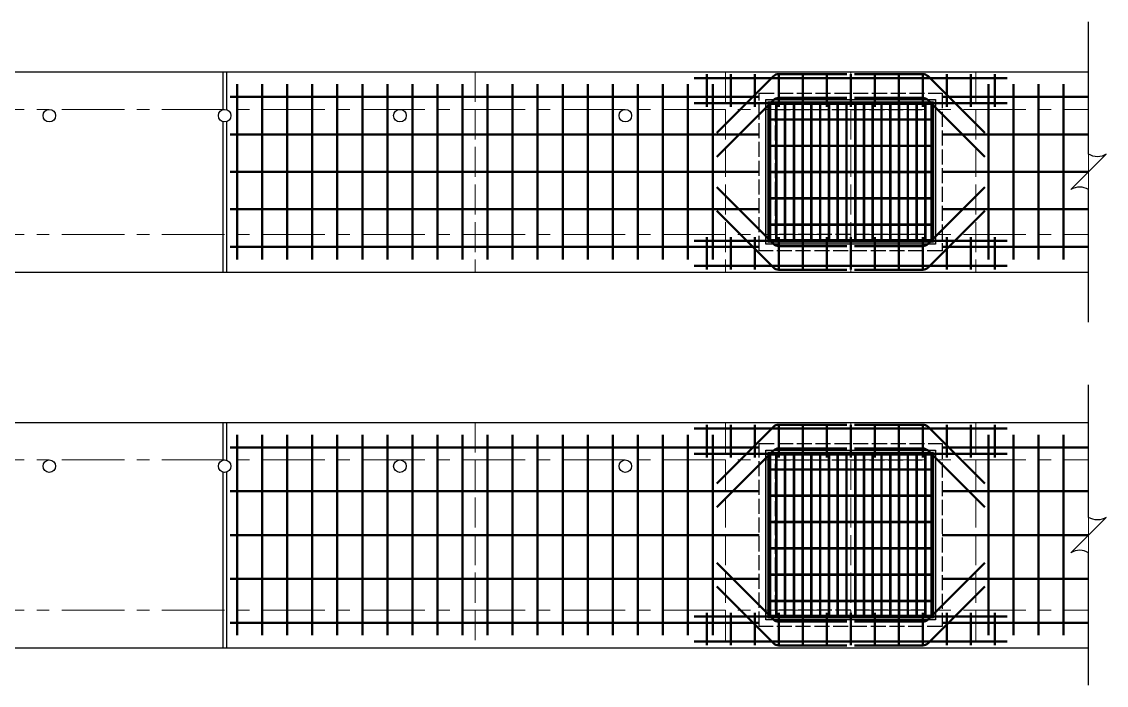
# Model space of a CAD drawing. Extents: x -4891 to 4829, y -5666 to -3242.
# Drawn here: x 3605.8 to 4038.9, y -4103.5 to -3838.5 of the extents above; entities that cross this region are included whole.
import ezdxf

# ---------------------------------------------------------------- set-up
doc = ezdxf.new("R2010")
doc.units = 0
doc.header["$MEASUREMENT"] = 0
doc.linetypes.add('ACAD_ISO02W100', pattern=[15, 12, -3])
doc.linetypes.add('CENTERX2', pattern=[4, 2.5, -0.5, 0.5, -0.5])
for name, color, linetype, lineweight in [('一、1.基本-圖框', 7, 'Continuous', 20), ('二、1.繪圖-既有設施', 8, 'Continuous', 20), ('二、2.繪圖-施作項目', 181, 'Continuous', 30), ('二、5.繪圖-鋼筋', 60, 'Continuous', 50), ('二、6.繪圖-其他施作項目', 35, 'Continuous', 30)]:
    doc.layers.add(name, color=color, linetype=linetype, lineweight=lineweight)
doc.layers.add('一、4.基本-隱藏', color=9, linetype='ACAD_ISO02W100', lineweight=20, plot=False)
doc.layers.add('三、3.文字-註解文字', color=2, linetype='Continuous')
pattern_1 = [(45, (2616.5, -3689.8314), (-2.65165, 2.65165), []), (45, (2617.384, -3689.8314), (-2.65165, 2.65165), []), (45, (2618.2678, -3689.8314), (-2.65165, 2.65165), []), (45, (2619.1517, -3689.8314), (-2.65165, 2.65165), [])]
pattern_2 = [(45, (2501.5, -3829.8314), (-2.65165, 2.65165), []), (45, (2502.384, -3829.8314), (-2.65165, 2.65165), []), (45, (2503.2678, -3829.8314), (-2.65165, 2.65165), []), (45, (2504.1517, -3829.8314), (-2.65165, 2.65165), [])]

msp = doc.modelspace()

# ---------------------------------------------------------------- hatches: boundary and pattern name
at = {"layer": '二、6.繪圖-其他施作項目'}
h = msp.add_hatch(color=256, dxfattribs=at)
h.dxf.hatch_style = 1
h.paths.add_polyline_path([(3902.961, -3927.386), (3970.761, -3927.386), (3970.761, -3869.586), (3902.961, -3869.586)])
h.paths.add_polyline_path([(3903.861, -3870.486), (3969.861, -3870.486), (3969.861, -3926.486), (3903.861, -3926.486)], flags=16)
h = msp.add_hatch(dxfattribs=at)
h.set_pattern_fill('ANSI34', color=256, scale=5)
h.set_pattern_definition(pattern_1)
h.paths.add_polyline_path([(3968.861, -3877.236), (3904.861, -3877.236), (3904.861, -3877.736), (3968.861, -3877.736)])
h = msp.add_hatch(dxfattribs=at)
h.set_pattern_fill('ANSI34', color=256, scale=5)
h.set_pattern_definition(pattern_1)
h.paths.add_polyline_path([(3968.861, -3887.736), (3904.861, -3887.736), (3904.861, -3888.236), (3968.861, -3888.236)])
h = msp.add_hatch(dxfattribs=at)
h.set_pattern_fill('ANSI34', color=256, scale=5)
h.set_pattern_definition(pattern_1)
h.paths.add_polyline_path([(3968.861, -3898.236), (3904.861, -3898.236), (3904.861, -3898.736), (3968.861, -3898.736)])
h = msp.add_hatch(dxfattribs=at)
h.set_pattern_fill('ANSI34', color=256, scale=5)
h.set_pattern_definition(pattern_1)
h.paths.add_polyline_path([(3968.861, -3908.736), (3904.861, -3908.736), (3904.861, -3909.236), (3968.861, -3909.236)])
h = msp.add_hatch(dxfattribs=at)
h.set_pattern_fill('ANSI34', color=256, scale=5)
h.set_pattern_definition(pattern_1)
h.paths.add_polyline_path([(3968.861, -3919.236), (3904.861, -3919.236), (3904.861, -3919.736), (3968.861, -3919.736)])
h = msp.add_hatch(color=256, dxfattribs=at)
h.dxf.hatch_style = 1
h.paths.add_polyline_path([(3902.961, -4077.386), (3970.761, -4077.386), (3970.761, -4009.586), (3902.961, -4009.586)])
h.paths.add_polyline_path([(3903.861, -4010.486), (3969.861, -4010.486), (3969.861, -4076.486), (3903.861, -4076.486)], flags=16)
h = msp.add_hatch(dxfattribs=at)
h.set_pattern_fill('ANSI34', color=256, scale=5)
h.set_pattern_definition(pattern_2)
h.paths.add_polyline_path([(3968.861, -4016.986), (3904.861, -4016.986), (3904.861, -4017.486), (3968.861, -4017.486)])
h = msp.add_hatch(dxfattribs=at)
h.set_pattern_fill('ANSI34', color=256, scale=5)
h.set_pattern_definition(pattern_2)
h.paths.add_polyline_path([(3968.861, -4027.486), (3904.861, -4027.486), (3904.861, -4027.986), (3968.861, -4027.986)])
h = msp.add_hatch(dxfattribs=at)
h.set_pattern_fill('ANSI34', color=256, scale=5)
h.set_pattern_definition(pattern_2)
h.paths.add_polyline_path([(3968.861, -4037.986), (3904.861, -4037.986), (3904.861, -4038.486), (3968.861, -4038.486)])
h = msp.add_hatch(dxfattribs=at)
h.set_pattern_fill('ANSI34', color=256, scale=5)
h.set_pattern_definition(pattern_2)
h.paths.add_polyline_path([(3968.861, -4048.486), (3904.861, -4048.486), (3904.861, -4048.986), (3968.861, -4048.986)])
h = msp.add_hatch(dxfattribs=at)
h.set_pattern_fill('ANSI34', color=256, scale=5)
h.set_pattern_definition(pattern_2)
h.paths.add_polyline_path([(3968.861, -4058.986), (3904.861, -4058.986), (3904.861, -4059.486), (3968.861, -4059.486)])
h = msp.add_hatch(dxfattribs=at)
h.set_pattern_fill('ANSI34', color=256, scale=5)
h.set_pattern_definition(pattern_2)
h.paths.add_polyline_path([(3968.861, -4069.486), (3904.861, -4069.486), (3904.861, -4069.986), (3968.861, -4069.986)])

# ---------------------------------------------------------------- linework, layer by layer
at = {"layer": '一、1.基本-圖框', "linetype": 'Continuous'}
for points in [[(4031.861, -3858.486), (3341.861, -3858.486), (3341.861, -3938.486), (4031.861, -3938.486)], [(4031.861, -3998.486), (3341.861, -3998.486), (3341.861, -4088.486), (4031.861, -4088.486)]]:
    msp.add_lwpolyline(points, close=True, dxfattribs=at)
at = {"layer": '一、4.基本-隱藏'}
for points in [[(3786.861, -3858.486), (3786.861, -3938.486)], [(3886.861, -3858.486), (3886.861, -3938.486)], [(3936.861, -3858.486), (3936.861, -3938.486)], [(3986.861, -3858.486), (3986.861, -3938.486)], [(3786.861, -3998.486), (3786.861, -4088.486)], [(3886.861, -3998.486), (3886.861, -4088.486)], [(3936.861, -3998.486), (3936.861, -4088.486)], [(3986.861, -3998.486), (3986.861, -4088.486)]]:
    msp.add_lwpolyline(points, dxfattribs=at)
at = {"layer": '三、3.文字-註解文字'}
for points in [[(4031.861, -3958.486), (4031.861, -3905.557, 0.2828427), (4024.79, -3905.557), (4038.932, -3891.415, -0.2828427), (4031.861, -3891.415), (4031.861, -3838.486)], [(4031.861, -4103.486), (4031.861, -4050.557, 0.2828427), (4024.79, -4050.557), (4038.932, -4036.415, -0.2828427), (4031.861, -4036.415), (4031.861, -3983.486)]]:
    msp.add_lwpolyline(points, format="xyb", dxfattribs=at)
at = {"layer": '二、1.繪圖-既有設施', "linetype": 'CENTERX2', "ltscale": 10}
for points in [[(3341.861, -3873.486), (4031.861, -3873.486)], [(3341.861, -3923.486), (4031.861, -3923.486)], [(3341.861, -4013.486), (4031.861, -4013.486)], [(3341.861, -4073.486), (4031.861, -4073.486)]]:
    msp.add_lwpolyline(points, dxfattribs=at)
at = {"layer": '二、2.繪圖-施作項目', "linetype": 'Continuous'}
for points in [[(3341.861, -3858.486), (4031.861, -3858.486)], [(3686.111, -3858.486), (3686.111, -3873.601)], [(3687.611, -3858.486), (3687.611, -3873.601)], [(3686.111, -3878.371), (3686.111, -3938.486)], [(3687.611, -3878.371), (3687.611, -3938.486)], [(3341.861, -3938.486), (4031.861, -3938.486)], [(3341.861, -3998.486), (4031.861, -3998.486)], [(3686.111, -3998.486), (3686.111, -4013.601)], [(3687.611, -3998.486), (3687.611, -4013.601)], [(3686.111, -4018.371), (3686.111, -4088.486)], [(3687.611, -4018.371), (3687.611, -4088.486)], [(3341.861, -4088.486), (4031.861, -4088.486)]]:
    msp.add_lwpolyline(points, dxfattribs=at)
at = {"layer": '二、5.繪圖-鋼筋'}
for points in [[(3874.361, -3860.986), (3999.361, -3860.986)], [(3879.361, -3872.486), (3879.361, -3859.486)], [(3888.944, -3872.486), (3888.944, -3859.486)], [(3898.527, -3872.486), (3898.527, -3859.486)], [(3908.111, -3872.486), (3908.111, -3859.486)], [(3917.694, -3872.486), (3917.694, -3859.486)], [(3927.277, -3872.486), (3927.277, -3859.486)], [(3936.861, -3872.486), (3936.861, -3859.486)], [(3946.444, -3872.486), (3946.444, -3859.486)], [(3956.027, -3872.486), (3956.027, -3859.486)], [(3965.611, -3872.486), (3965.611, -3859.486)], [(3975.194, -3872.486), (3975.194, -3859.486)], [(3984.777, -3872.486), (3984.777, -3859.486)], [(3994.361, -3872.486), (3994.361, -3859.486)], [(3691.861, -3863.486), (3691.861, -3933.486)], [(3701.861, -3863.486), (3701.861, -3933.486)], [(3711.861, -3863.486), (3711.861, -3933.486)], [(3721.861, -3863.486), (3721.861, -3933.486)], [(3731.861, -3863.486), (3731.861, -3933.486)], [(3741.861, -3863.486), (3741.861, -3933.486)], [(3751.861, -3863.486), (3751.861, -3933.486)], [(3761.861, -3863.486), (3761.861, -3933.486)], [(3771.861, -3863.486), (3771.861, -3933.486)], [(3781.861, -3863.486), (3781.861, -3933.486)], [(3791.861, -3863.486), (3791.861, -3933.486)], [(3801.861, -3863.486), (3801.861, -3933.486)], [(3811.861, -3863.486), (3811.861, -3933.486)], [(3821.861, -3863.486), (3821.861, -3933.486)], [(3831.861, -3863.486), (3831.861, -3933.486)], [(3841.861, -3863.486), (3841.861, -3933.486)], [(3851.861, -3863.486), (3851.861, -3933.486)], [(3861.861, -3863.486), (3861.861, -3933.486)], [(3871.861, -3863.486), (3871.861, -3933.486)], [(3881.861, -3863.486), (3881.861, -3933.486)], [(3991.861, -3863.486), (3991.861, -3933.486)], [(4001.861, -3863.486), (4001.861, -3933.486)], [(4011.861, -3863.486), (4011.861, -3933.486)], [(4021.861, -3863.486), (4021.861, -3933.486)], [(3874.361, -3870.986), (3999.361, -3870.986)], [(3874.361, -3925.986), (3999.361, -3925.986)], [(3879.361, -3924.486), (3879.361, -3937.486)], [(3888.944, -3924.486), (3888.944, -3937.486)], [(3898.527, -3924.486), (3898.527, -3937.486)], [(3908.111, -3924.486), (3908.111, -3937.486)], [(3917.694, -3924.486), (3917.694, -3937.486)], [(3927.277, -3924.486), (3927.277, -3937.486)], [(3936.861, -3924.486), (3936.861, -3937.486)], [(3946.444, -3924.486), (3946.444, -3937.486)], [(3956.027, -3924.486), (3956.027, -3937.486)], [(3965.611, -3924.486), (3965.611, -3937.486)], [(3975.194, -3924.486), (3975.194, -3937.486)], [(3984.777, -3924.486), (3984.777, -3937.486)], [(3994.361, -3924.486), (3994.361, -3937.486)], [(3874.361, -3935.986), (3999.361, -3935.986)], [(3874.361, -4000.986), (3999.361, -4000.986)], [(3879.361, -4012.486), (3879.361, -3999.486)], [(3888.944, -4012.486), (3888.944, -3999.486)], [(3898.527, -4012.486), (3898.527, -3999.486)], [(3908.111, -4012.486), (3908.111, -3999.486)], [(3917.694, -4012.486), (3917.694, -3999.486)], [(3927.277, -4012.486), (3927.277, -3999.486)], [(3936.861, -4012.486), (3936.861, -3999.486)], [(3946.444, -4012.486), (3946.444, -3999.486)], [(3956.027, -4012.486), (3956.027, -3999.486)], [(3965.611, -4012.486), (3965.611, -3999.486)], [(3975.194, -4012.486), (3975.194, -3999.486)], [(3984.777, -4012.486), (3984.777, -3999.486)], [(3994.361, -4012.486), (3994.361, -3999.486)], [(3691.861, -4003.486), (3691.861, -4083.486)], [(3701.861, -4003.486), (3701.861, -4083.486)], [(3711.861, -4003.486), (3711.861, -4083.486)], [(3721.861, -4003.486), (3721.861, -4083.486)], [(3731.861, -4003.486), (3731.861, -4083.486)], [(3741.861, -4003.486), (3741.861, -4083.486)], [(3751.861, -4003.486), (3751.861, -4083.486)], [(3761.861, -4003.486), (3761.861, -4083.486)], [(3771.861, -4003.486), (3771.861, -4083.486)], [(3781.861, -4003.486), (3781.861, -4083.486)], [(3791.861, -4003.486), (3791.861, -4083.486)], [(3801.861, -4003.486), (3801.861, -4083.486)], [(3811.861, -4003.486), (3811.861, -4083.486)], [(3821.861, -4003.486), (3821.861, -4083.486)], [(3831.861, -4003.486), (3831.861, -4083.486)], [(3841.861, -4003.486), (3841.861, -4083.486)], [(3851.861, -4003.486), (3851.861, -4083.486)], [(3861.861, -4003.486), (3861.861, -4083.486)], [(3871.861, -4003.486), (3871.861, -4083.486)], [(3881.861, -4003.486), (3881.861, -4083.486)], [(3991.861, -4003.486), (3991.861, -4083.486)], [(4001.861, -4003.486), (4001.861, -4083.486)], [(4011.861, -4003.486), (4011.861, -4083.486)], [(4021.861, -4003.486), (4021.861, -4083.486)], [(3874.361, -4010.986), (3999.361, -4010.986)], [(3879.361, -4074.486), (3879.361, -4087.486)], [(3888.944, -4074.486), (3888.944, -4087.486)], [(3898.527, -4074.486), (3898.527, -4087.486)], [(3908.111, -4074.486), (3908.111, -4087.486)], [(3917.694, -4074.486), (3917.694, -4087.486)], [(3927.277, -4074.486), (3927.277, -4087.486)], [(3936.861, -4074.486), (3936.861, -4087.486)], [(3946.444, -4074.486), (3946.444, -4087.486)], [(3956.027, -4074.486), (3956.027, -4087.486)], [(3965.611, -4074.486), (3965.611, -4087.486)], [(3975.194, -4074.486), (3975.194, -4087.486)], [(3984.777, -4074.486), (3984.777, -4087.486)], [(3994.361, -4074.486), (3994.361, -4087.486)], [(3874.361, -4075.986), (3999.361, -4075.986)], [(3874.361, -4085.986), (3999.361, -4085.986)]]:
    msp.add_lwpolyline(points, dxfattribs=at)
for points in [[(3935.361, -3859.406), (3908.103, -3859.406, 0.1989124), (3905.982, -3860.284), (3883.361, -3882.906)], [(3938.361, -3859.406), (3965.618, -3859.406, -0.1989124), (3967.739, -3860.284), (3990.361, -3882.906)], [(3935.361, -3868.906), (3908.103, -3868.906, 0.1989124), (3905.982, -3869.784), (3883.361, -3892.406)], [(3938.361, -3868.906), (3965.618, -3868.906, -0.1989124), (3967.739, -3869.784), (3990.361, -3892.406)], [(3935.361, -3928.066), (3908.103, -3928.066, -0.1989124), (3905.982, -3927.187), (3883.361, -3904.566)], [(3938.361, -3928.066), (3965.618, -3928.066, 0.1989124), (3967.739, -3927.187), (3990.361, -3904.566)], [(3935.361, -3937.566), (3908.103, -3937.566, -0.1989124), (3905.982, -3936.687), (3883.361, -3914.066)], [(3938.361, -3937.566), (3965.618, -3937.566, 0.1989124), (3967.739, -3936.687), (3990.361, -3914.066)], [(3935.361, -3999.406), (3908.103, -3999.406, 0.1989124), (3905.982, -4000.284), (3883.361, -4022.906)], [(3938.361, -3999.406), (3965.618, -3999.406, -0.1989124), (3967.739, -4000.284), (3990.361, -4022.906)], [(3935.361, -4008.906), (3908.103, -4008.906, 0.1989124), (3905.982, -4009.784), (3883.361, -4032.406)], [(3938.361, -4008.906), (3965.618, -4008.906, -0.1989124), (3967.739, -4009.784), (3990.361, -4032.406)], [(3935.361, -4078.066), (3908.103, -4078.066, -0.1989124), (3905.982, -4077.187), (3883.361, -4054.566)], [(3938.361, -4078.066), (3965.618, -4078.066, 0.1989124), (3967.739, -4077.187), (3990.361, -4054.566)], [(3935.361, -4087.566), (3908.103, -4087.566, -0.1989124), (3905.982, -4086.687), (3883.361, -4064.066)], [(3938.361, -4087.566), (3965.618, -4087.566, 0.1989124), (3967.739, -4086.687), (3990.361, -4064.066)]]:
    msp.add_lwpolyline(points, format="xyb", dxfattribs=at)
at = {"layer": '二、5.繪圖-鋼筋', "linetype": 'Continuous'}
for points in [[(3689.111, -3868.523), (3900.361, -3868.523)], [(3973.361, -3868.523), (4031.861, -3868.523)], [(3689.111, -3883.486), (3900.361, -3883.486)], [(3973.361, -3883.486), (4031.861, -3883.486)], [(3689.111, -3898.448), (3900.361, -3898.448)], [(3973.361, -3898.448), (4031.861, -3898.448)], [(3689.111, -3913.411), (3900.361, -3913.411)], [(3973.361, -3913.411), (4031.861, -3913.411)], [(3689.111, -3928.448), (3900.361, -3928.448)], [(3973.361, -3928.448), (4031.861, -3928.448)], [(3689.111, -4008.486), (3900.361, -4008.486)], [(3973.361, -4008.486), (4031.861, -4008.486)], [(3689.111, -4025.986), (3900.361, -4025.986)], [(3973.361, -4025.986), (4031.861, -4025.986)], [(3689.111, -4043.486), (3900.361, -4043.486)], [(3973.361, -4043.486), (4031.861, -4043.486)], [(3689.111, -4060.986), (3900.361, -4060.986)], [(3973.361, -4060.986), (4031.861, -4060.986)], [(3689.111, -4078.486), (3900.361, -4078.486)], [(3973.361, -4078.486), (4031.861, -4078.486)]]:
    msp.add_lwpolyline(points, dxfattribs=at)
at = {"layer": '二、6.繪圖-其他施作項目', "linetype": 'ACAD_ISO02W100', "ltscale": 0.5}
for points in [[(3900.361, -3866.986), (3973.361, -3866.986), (3973.361, -3929.986), (3900.361, -3929.986)], [(3906.861, -3873.486), (3966.861, -3873.486), (3966.861, -3923.486), (3906.861, -3923.486)], [(3900.361, -4006.986), (3973.361, -4006.986), (3973.361, -4079.986), (3900.361, -4079.986)], [(3906.861, -4013.486), (3966.861, -4013.486), (3966.861, -4073.486), (3906.861, -4073.486)]]:
    msp.add_lwpolyline(points, close=True, dxfattribs=at)
at = {"layer": '二、6.繪圖-其他施作項目'}
for points in [[(3902.961, -3869.586), (3970.761, -3869.586), (3970.761, -3927.386), (3902.961, -3927.386)], [(3903.861, -3870.486), (3969.861, -3870.486), (3969.861, -3926.486), (3903.861, -3926.486)], [(3904.361, -3870.986), (3969.361, -3870.986), (3969.361, -3925.986), (3904.361, -3925.986)], [(3902.961, -4009.586), (3970.761, -4009.586), (3970.761, -4077.386), (3902.961, -4077.386)], [(3903.861, -4010.486), (3969.861, -4010.486), (3969.861, -4076.486), (3903.861, -4076.486)], [(3904.361, -4010.986), (3969.361, -4010.986), (3969.361, -4075.986), (3904.361, -4075.986)]]:
    msp.add_lwpolyline(points, close=True, dxfattribs=at)
for points in [[(3904.361, -3870.986), (3969.361, -3870.986)], [(3904.361, -3870.986), (3904.361, -3925.986)], [(3904.861, -3870.986), (3904.861, -3925.986)], [(3904.861, -3871.486), (3968.861, -3871.486)], [(3906.861, -3871.486), (3906.861, -3877.236)], [(3907.361, -3871.486), (3907.361, -3877.236)], [(3910.361, -3871.486), (3910.361, -3877.236)], [(3910.861, -3871.486), (3910.861, -3877.236)], [(3913.861, -3871.486), (3913.861, -3877.236)], [(3914.361, -3871.486), (3914.361, -3877.236)], [(3917.361, -3871.486), (3917.361, -3877.236)], [(3917.861, -3871.486), (3917.861, -3877.236)], [(3920.861, -3871.486), (3920.861, -3877.236)], [(3921.361, -3871.486), (3921.361, -3877.236)], [(3924.361, -3871.486), (3924.361, -3877.236)], [(3924.861, -3871.486), (3924.861, -3877.236)], [(3927.861, -3871.486), (3927.861, -3877.236)], [(3928.361, -3871.486), (3928.361, -3877.236)], [(3931.361, -3871.486), (3931.361, -3877.236)], [(3931.861, -3871.486), (3931.861, -3877.236)], [(3934.861, -3871.486), (3934.861, -3877.236)], [(3935.361, -3871.486), (3935.361, -3877.236)], [(3938.361, -3871.486), (3938.361, -3877.236)], [(3938.861, -3871.486), (3938.861, -3877.236)], [(3941.861, -3871.486), (3941.861, -3877.236)], [(3942.361, -3871.486), (3942.361, -3877.236)], [(3945.361, -3871.486), (3945.361, -3877.236)], [(3945.861, -3871.486), (3945.861, -3877.236)], [(3948.861, -3871.486), (3948.861, -3877.236)], [(3949.361, -3871.486), (3949.361, -3877.236)], [(3952.361, -3871.486), (3952.361, -3877.236)], [(3952.861, -3871.486), (3952.861, -3877.236)], [(3955.861, -3871.486), (3955.861, -3877.236)], [(3956.361, -3871.486), (3956.361, -3877.236)], [(3959.361, -3871.486), (3959.361, -3877.236)], [(3959.861, -3871.486), (3959.861, -3877.236)], [(3962.861, -3871.486), (3962.861, -3877.236)], [(3963.361, -3871.486), (3963.361, -3877.236)], [(3966.361, -3871.486), (3966.361, -3877.236)], [(3966.861, -3871.486), (3966.861, -3877.236)], [(3968.861, -3870.986), (3968.861, -3925.986)], [(3969.361, -3870.986), (3969.361, -3925.986)], [(3904.861, -3877.236), (3968.861, -3877.236)], [(3904.861, -3877.736), (3968.861, -3877.736)], [(3906.861, -3877.736), (3906.861, -3887.736)], [(3907.361, -3877.736), (3907.361, -3887.736)], [(3910.361, -3877.736), (3910.361, -3887.736)], [(3910.861, -3877.736), (3910.861, -3887.736)], [(3913.861, -3877.736), (3913.861, -3887.736)], [(3914.361, -3877.736), (3914.361, -3887.736)], [(3917.361, -3877.736), (3917.361, -3887.736)], [(3917.861, -3877.736), (3917.861, -3887.736)], [(3920.861, -3877.736), (3920.861, -3887.736)], [(3921.361, -3877.736), (3921.361, -3887.736)], [(3924.361, -3877.736), (3924.361, -3887.736)], [(3924.861, -3877.736), (3924.861, -3887.736)], [(3927.861, -3877.736), (3927.861, -3887.736)], [(3928.361, -3877.736), (3928.361, -3887.736)], [(3931.361, -3877.736), (3931.361, -3887.736)], [(3931.861, -3877.736), (3931.861, -3887.736)], [(3934.861, -3877.736), (3934.861, -3887.736)], [(3935.361, -3877.736), (3935.361, -3887.736)], [(3938.361, -3877.736), (3938.361, -3887.736)], [(3938.861, -3877.736), (3938.861, -3887.736)], [(3941.861, -3877.736), (3941.861, -3887.736)], [(3942.361, -3877.736), (3942.361, -3887.736)], [(3945.361, -3877.736), (3945.361, -3887.736)], [(3945.861, -3877.736), (3945.861, -3887.736)], [(3948.861, -3877.736), (3948.861, -3887.736)], [(3949.361, -3877.736), (3949.361, -3887.736)], [(3952.361, -3877.736), (3952.361, -3887.736)], [(3952.861, -3877.736), (3952.861, -3887.736)], [(3955.861, -3877.736), (3955.861, -3887.736)], [(3956.361, -3877.736), (3956.361, -3887.736)], [(3959.361, -3877.736), (3959.361, -3887.736)], [(3959.861, -3877.736), (3959.861, -3887.736)], [(3962.861, -3877.736), (3962.861, -3887.736)], [(3963.361, -3877.736), (3963.361, -3887.736)], [(3966.361, -3877.736), (3966.361, -3887.736)], [(3966.861, -3877.736), (3966.861, -3887.736)], [(3904.861, -3887.736), (3968.861, -3887.736)], [(3904.861, -3888.236), (3968.861, -3888.236)], [(3906.861, -3888.236), (3906.861, -3898.236)], [(3907.361, -3888.236), (3907.361, -3898.236)], [(3910.361, -3888.236), (3910.361, -3898.236)], [(3910.861, -3888.236), (3910.861, -3898.236)], [(3913.861, -3888.236), (3913.861, -3898.236)], [(3914.361, -3888.236), (3914.361, -3898.236)], [(3917.361, -3888.236), (3917.361, -3898.236)], [(3917.861, -3888.236), (3917.861, -3898.236)], [(3920.861, -3888.236), (3920.861, -3898.236)], [(3921.361, -3888.236), (3921.361, -3898.236)], [(3924.361, -3888.236), (3924.361, -3898.236)], [(3924.861, -3888.236), (3924.861, -3898.236)], [(3927.861, -3888.236), (3927.861, -3898.236)], [(3928.361, -3888.236), (3928.361, -3898.236)], [(3931.361, -3888.236), (3931.361, -3898.236)], [(3931.861, -3888.236), (3931.861, -3898.236)], [(3934.861, -3888.236), (3934.861, -3898.236)], [(3935.361, -3888.236), (3935.361, -3898.236)], [(3938.361, -3888.236), (3938.361, -3898.236)], [(3938.861, -3888.236), (3938.861, -3898.236)], [(3941.861, -3888.236), (3941.861, -3898.236)], [(3942.361, -3888.236), (3942.361, -3898.236)], [(3945.361, -3888.236), (3945.361, -3898.236)], [(3945.861, -3888.236), (3945.861, -3898.236)], [(3948.861, -3888.236), (3948.861, -3898.236)], [(3949.361, -3888.236), (3949.361, -3898.236)], [(3952.361, -3888.236), (3952.361, -3898.236)], [(3952.861, -3888.236), (3952.861, -3898.236)], [(3955.861, -3888.236), (3955.861, -3898.236)], [(3956.361, -3888.236), (3956.361, -3898.236)], [(3959.361, -3888.236), (3959.361, -3898.236)], [(3959.861, -3888.236), (3959.861, -3898.236)], [(3962.861, -3888.236), (3962.861, -3898.236)], [(3963.361, -3888.236), (3963.361, -3898.236)], [(3966.361, -3888.236), (3966.361, -3898.236)], [(3966.861, -3888.236), (3966.861, -3898.236)], [(3904.861, -3898.236), (3968.861, -3898.236)], [(3904.861, -3898.736), (3968.861, -3898.736)], [(3906.861, -3898.736), (3906.861, -3908.736)], [(3907.361, -3898.736), (3907.361, -3908.736)], [(3910.361, -3898.736), (3910.361, -3908.736)], [(3910.861, -3898.736), (3910.861, -3908.736)], [(3913.861, -3898.736), (3913.861, -3908.736)], [(3914.361, -3898.736), (3914.361, -3908.736)], [(3917.361, -3898.736), (3917.361, -3908.736)], [(3917.861, -3898.736), (3917.861, -3908.736)], [(3920.861, -3898.736), (3920.861, -3908.736)], [(3921.361, -3898.736), (3921.361, -3908.736)], [(3924.361, -3898.736), (3924.361, -3908.736)], [(3924.861, -3898.736), (3924.861, -3908.736)], [(3927.861, -3898.736), (3927.861, -3908.736)], [(3928.361, -3898.736), (3928.361, -3908.736)], [(3931.361, -3898.736), (3931.361, -3908.736)], [(3931.861, -3898.736), (3931.861, -3908.736)], [(3934.861, -3898.736), (3934.861, -3908.736)], [(3935.361, -3898.736), (3935.361, -3908.736)], [(3938.361, -3898.736), (3938.361, -3908.736)], [(3938.861, -3898.736), (3938.861, -3908.736)], [(3941.861, -3898.736), (3941.861, -3908.736)], [(3942.361, -3898.736), (3942.361, -3908.736)], [(3945.361, -3898.736), (3945.361, -3908.736)], [(3945.861, -3898.736), (3945.861, -3908.736)], [(3948.861, -3898.736), (3948.861, -3908.736)], [(3949.361, -3898.736), (3949.361, -3908.736)], [(3952.361, -3898.736), (3952.361, -3908.736)], [(3952.861, -3898.736), (3952.861, -3908.736)], [(3955.861, -3898.736), (3955.861, -3908.736)], [(3956.361, -3898.736), (3956.361, -3908.736)], [(3959.361, -3898.736), (3959.361, -3908.736)], [(3959.861, -3898.736), (3959.861, -3908.736)], [(3962.861, -3898.736), (3962.861, -3908.736)], [(3963.361, -3898.736), (3963.361, -3908.736)], [(3966.361, -3898.736), (3966.361, -3908.736)], [(3966.861, -3898.736), (3966.861, -3908.736)], [(3904.861, -3908.736), (3968.861, -3908.736)], [(3904.861, -3909.236), (3968.861, -3909.236)], [(3906.861, -3909.236), (3906.861, -3919.236)], [(3907.361, -3909.236), (3907.361, -3919.236)], [(3910.361, -3909.236), (3910.361, -3919.236)], [(3910.861, -3909.236), (3910.861, -3919.236)], [(3913.861, -3909.236), (3913.861, -3919.236)], [(3914.361, -3909.236), (3914.361, -3919.236)], [(3917.361, -3909.236), (3917.361, -3919.236)], [(3917.861, -3909.236), (3917.861, -3919.236)], [(3920.861, -3909.236), (3920.861, -3919.236)], [(3921.361, -3909.236), (3921.361, -3919.236)], [(3924.361, -3909.236), (3924.361, -3919.236)], [(3924.861, -3909.236), (3924.861, -3919.236)], [(3927.861, -3909.236), (3927.861, -3919.236)], [(3928.361, -3909.236), (3928.361, -3919.236)], [(3931.361, -3909.236), (3931.361, -3919.236)], [(3931.861, -3909.236), (3931.861, -3919.236)], [(3934.861, -3909.236), (3934.861, -3919.236)], [(3935.361, -3909.236), (3935.361, -3919.236)], [(3938.361, -3909.236), (3938.361, -3919.236)], [(3938.861, -3909.236), (3938.861, -3919.236)], [(3941.861, -3909.236), (3941.861, -3919.236)], [(3942.361, -3909.236), (3942.361, -3919.236)], [(3945.361, -3909.236), (3945.361, -3919.236)], [(3945.861, -3909.236), (3945.861, -3919.236)], [(3948.861, -3909.236), (3948.861, -3919.236)], [(3949.361, -3909.236), (3949.361, -3919.236)], [(3952.361, -3909.236), (3952.361, -3919.236)], [(3952.861, -3909.236), (3952.861, -3919.236)], [(3955.861, -3909.236), (3955.861, -3919.236)], [(3956.361, -3909.236), (3956.361, -3919.236)], [(3959.361, -3909.236), (3959.361, -3919.236)], [(3959.861, -3909.236), (3959.861, -3919.236)], [(3962.861, -3909.236), (3962.861, -3919.236)], [(3963.361, -3909.236), (3963.361, -3919.236)], [(3966.361, -3909.236), (3966.361, -3919.236)], [(3966.861, -3909.236), (3966.861, -3919.236)], [(3904.861, -3919.236), (3968.861, -3919.236)], [(3904.861, -3919.736), (3968.861, -3919.736)], [(3906.861, -3919.736), (3906.861, -3925.486)], [(3907.361, -3919.736), (3907.361, -3925.486)], [(3910.361, -3919.736), (3910.361, -3925.486)], [(3910.861, -3919.736), (3910.861, -3925.486)], [(3913.861, -3919.736), (3913.861, -3925.486)], [(3914.361, -3919.736), (3914.361, -3925.486)], [(3917.361, -3919.736), (3917.361, -3925.486)], [(3917.861, -3919.736), (3917.861, -3925.486)], [(3920.861, -3919.736), (3920.861, -3925.486)], [(3921.361, -3919.736), (3921.361, -3925.486)], [(3924.361, -3919.736), (3924.361, -3925.486)], [(3924.861, -3919.736), (3924.861, -3925.486)], [(3927.861, -3919.736), (3927.861, -3925.486)], [(3928.361, -3919.736), (3928.361, -3925.486)], [(3931.361, -3919.736), (3931.361, -3925.486)], [(3931.861, -3919.736), (3931.861, -3925.486)], [(3934.861, -3919.736), (3934.861, -3925.486)], [(3935.361, -3919.736), (3935.361, -3925.486)], [(3938.361, -3919.736), (3938.361, -3925.486)], [(3938.861, -3919.736), (3938.861, -3925.486)], [(3941.861, -3919.736), (3941.861, -3925.486)], [(3942.361, -3919.736), (3942.361, -3925.486)], [(3945.361, -3919.736), (3945.361, -3925.486)], [(3945.861, -3919.736), (3945.861, -3925.486)], [(3948.861, -3919.736), (3948.861, -3925.486)], [(3949.361, -3919.736), (3949.361, -3925.486)], [(3952.361, -3919.736), (3952.361, -3925.486)], [(3952.861, -3919.736), (3952.861, -3925.486)], [(3955.861, -3919.736), (3955.861, -3925.486)], [(3956.361, -3919.736), (3956.361, -3925.486)], [(3959.361, -3919.736), (3959.361, -3925.486)], [(3959.861, -3919.736), (3959.861, -3925.486)], [(3962.861, -3919.736), (3962.861, -3925.486)], [(3963.361, -3919.736), (3963.361, -3925.486)], [(3966.361, -3919.736), (3966.361, -3925.486)], [(3966.861, -3919.736), (3966.861, -3925.486)], [(3904.361, -3925.986), (3969.361, -3925.986)], [(3904.861, -3925.486), (3968.861, -3925.486)], [(3904.361, -4010.986), (3969.361, -4010.986)], [(3904.361, -4010.986), (3904.361, -4075.986)], [(3904.861, -4010.986), (3904.861, -4075.986)], [(3904.861, -4011.486), (3968.861, -4011.486)], [(3906.861, -4011.486), (3906.861, -4016.986)], [(3907.361, -4011.486), (3907.361, -4016.986)], [(3910.361, -4011.486), (3910.361, -4016.986)], [(3910.861, -4011.486), (3910.861, -4016.986)], [(3913.861, -4011.486), (3913.861, -4016.986)], [(3914.361, -4011.486), (3914.361, -4016.986)], [(3917.361, -4011.486), (3917.361, -4016.986)], [(3917.861, -4011.486), (3917.861, -4016.986)], [(3920.861, -4011.486), (3920.861, -4016.986)], [(3921.361, -4011.486), (3921.361, -4016.986)], [(3924.361, -4011.486), (3924.361, -4016.986)], [(3924.861, -4011.486), (3924.861, -4016.986)], [(3927.861, -4011.486), (3927.861, -4016.986)], [(3928.361, -4011.486), (3928.361, -4016.986)], [(3931.361, -4011.486), (3931.361, -4016.986)], [(3931.861, -4011.486), (3931.861, -4016.986)], [(3934.861, -4011.486), (3934.861, -4016.986)], [(3935.361, -4011.486), (3935.361, -4016.986)], [(3938.361, -4011.486), (3938.361, -4016.986)], [(3938.861, -4011.486), (3938.861, -4016.986)], [(3941.861, -4011.486), (3941.861, -4016.986)], [(3942.361, -4011.486), (3942.361, -4016.986)], [(3945.361, -4011.486), (3945.361, -4016.986)], [(3945.861, -4011.486), (3945.861, -4016.986)], [(3948.861, -4011.486), (3948.861, -4016.986)], [(3949.361, -4011.486), (3949.361, -4016.986)], [(3952.361, -4011.486), (3952.361, -4016.986)], [(3952.861, -4011.486), (3952.861, -4016.986)], [(3955.861, -4011.486), (3955.861, -4016.986)], [(3956.361, -4011.486), (3956.361, -4016.986)], [(3959.361, -4011.486), (3959.361, -4016.986)], [(3959.861, -4011.486), (3959.861, -4016.986)], [(3962.861, -4011.486), (3962.861, -4016.986)], [(3963.361, -4011.486), (3963.361, -4016.986)], [(3966.361, -4011.486), (3966.361, -4016.986)], [(3966.861, -4011.486), (3966.861, -4016.986)], [(3968.861, -4010.986), (3968.861, -4075.986)], [(3969.361, -4010.986), (3969.361, -4075.986)], [(3904.861, -4016.986), (3968.861, -4016.986)], [(3904.861, -4017.486), (3968.861, -4017.486)], [(3906.861, -4017.486), (3906.861, -4027.486)], [(3907.361, -4017.486), (3907.361, -4027.486)], [(3910.361, -4017.486), (3910.361, -4027.486)], [(3910.861, -4017.486), (3910.861, -4027.486)], [(3913.861, -4017.486), (3913.861, -4027.486)], [(3914.361, -4017.486), (3914.361, -4027.486)], [(3917.361, -4017.486), (3917.361, -4027.486)], [(3917.861, -4017.486), (3917.861, -4027.486)], [(3920.861, -4017.486), (3920.861, -4027.486)], [(3921.361, -4017.486), (3921.361, -4027.486)], [(3924.361, -4017.486), (3924.361, -4027.486)], [(3924.861, -4017.486), (3924.861, -4027.486)], [(3927.861, -4017.486), (3927.861, -4027.486)], [(3928.361, -4017.486), (3928.361, -4027.486)], [(3931.361, -4017.486), (3931.361, -4027.486)], [(3931.861, -4017.486), (3931.861, -4027.486)], [(3934.861, -4017.486), (3934.861, -4027.486)], [(3935.361, -4017.486), (3935.361, -4027.486)], [(3938.361, -4017.486), (3938.361, -4027.486)], [(3938.861, -4017.486), (3938.861, -4027.486)], [(3941.861, -4017.486), (3941.861, -4027.486)], [(3942.361, -4017.486), (3942.361, -4027.486)], [(3945.361, -4017.486), (3945.361, -4027.486)], [(3945.861, -4017.486), (3945.861, -4027.486)], [(3948.861, -4017.486), (3948.861, -4027.486)], [(3949.361, -4017.486), (3949.361, -4027.486)], [(3952.361, -4017.486), (3952.361, -4027.486)], [(3952.861, -4017.486), (3952.861, -4027.486)], [(3955.861, -4017.486), (3955.861, -4027.486)], [(3956.361, -4017.486), (3956.361, -4027.486)], [(3959.361, -4017.486), (3959.361, -4027.486)], [(3959.861, -4017.486), (3959.861, -4027.486)], [(3962.861, -4017.486), (3962.861, -4027.486)], [(3963.361, -4017.486), (3963.361, -4027.486)], [(3966.361, -4017.486), (3966.361, -4027.486)], [(3966.861, -4017.486), (3966.861, -4027.486)], [(3904.861, -4027.486), (3968.861, -4027.486)], [(3904.861, -4027.986), (3968.861, -4027.986)], [(3906.861, -4027.986), (3906.861, -4037.986)], [(3907.361, -4027.986), (3907.361, -4037.986)], [(3910.361, -4027.986), (3910.361, -4037.986)], [(3910.861, -4027.986), (3910.861, -4037.986)], [(3913.861, -4027.986), (3913.861, -4037.986)], [(3914.361, -4027.986), (3914.361, -4037.986)], [(3917.361, -4027.986), (3917.361, -4037.986)], [(3917.861, -4027.986), (3917.861, -4037.986)], [(3920.861, -4027.986), (3920.861, -4037.986)], [(3921.361, -4027.986), (3921.361, -4037.986)], [(3924.361, -4027.986), (3924.361, -4037.986)], [(3924.861, -4027.986), (3924.861, -4037.986)], [(3927.861, -4027.986), (3927.861, -4037.986)], [(3928.361, -4027.986), (3928.361, -4037.986)], [(3931.361, -4027.986), (3931.361, -4037.986)], [(3931.861, -4027.986), (3931.861, -4037.986)], [(3934.861, -4027.986), (3934.861, -4037.986)], [(3935.361, -4027.986), (3935.361, -4037.986)], [(3938.361, -4027.986), (3938.361, -4037.986)], [(3938.861, -4027.986), (3938.861, -4037.986)], [(3941.861, -4027.986), (3941.861, -4037.986)], [(3942.361, -4027.986), (3942.361, -4037.986)], [(3945.361, -4027.986), (3945.361, -4037.986)], [(3945.861, -4027.986), (3945.861, -4037.986)], [(3948.861, -4027.986), (3948.861, -4037.986)], [(3949.361, -4027.986), (3949.361, -4037.986)], [(3952.361, -4027.986), (3952.361, -4037.986)], [(3952.861, -4027.986), (3952.861, -4037.986)], [(3955.861, -4027.986), (3955.861, -4037.986)], [(3956.361, -4027.986), (3956.361, -4037.986)], [(3959.361, -4027.986), (3959.361, -4037.986)], [(3959.861, -4027.986), (3959.861, -4037.986)], [(3962.861, -4027.986), (3962.861, -4037.986)], [(3963.361, -4027.986), (3963.361, -4037.986)], [(3966.361, -4027.986), (3966.361, -4037.986)], [(3966.861, -4027.986), (3966.861, -4037.986)], [(3904.861, -4037.986), (3968.861, -4037.986)], [(3904.861, -4038.486), (3968.861, -4038.486)], [(3906.861, -4038.486), (3906.861, -4048.486)], [(3907.361, -4038.486), (3907.361, -4048.486)], [(3910.361, -4038.486), (3910.361, -4048.486)], [(3910.861, -4038.486), (3910.861, -4048.486)], [(3913.861, -4038.486), (3913.861, -4048.486)], [(3914.361, -4038.486), (3914.361, -4048.486)], [(3917.361, -4038.486), (3917.361, -4048.486)], [(3917.861, -4038.486), (3917.861, -4048.486)], [(3920.861, -4038.486), (3920.861, -4048.486)], [(3921.361, -4038.486), (3921.361, -4048.486)], [(3924.361, -4038.486), (3924.361, -4048.486)], [(3924.861, -4038.486), (3924.861, -4048.486)], [(3927.861, -4038.486), (3927.861, -4048.486)], [(3928.361, -4038.486), (3928.361, -4048.486)], [(3931.361, -4038.486), (3931.361, -4048.486)], [(3931.861, -4038.486), (3931.861, -4048.486)], [(3934.861, -4038.486), (3934.861, -4048.486)], [(3935.361, -4038.486), (3935.361, -4048.486)], [(3938.361, -4038.486), (3938.361, -4048.486)], [(3938.861, -4038.486), (3938.861, -4048.486)], [(3941.861, -4038.486), (3941.861, -4048.486)], [(3942.361, -4038.486), (3942.361, -4048.486)], [(3945.361, -4038.486), (3945.361, -4048.486)], [(3945.861, -4038.486), (3945.861, -4048.486)], [(3948.861, -4038.486), (3948.861, -4048.486)], [(3949.361, -4038.486), (3949.361, -4048.486)], [(3952.361, -4038.486), (3952.361, -4048.486)], [(3952.861, -4038.486), (3952.861, -4048.486)], [(3955.861, -4038.486), (3955.861, -4048.486)], [(3956.361, -4038.486), (3956.361, -4048.486)], [(3959.361, -4038.486), (3959.361, -4048.486)], [(3959.861, -4038.486), (3959.861, -4048.486)], [(3962.861, -4038.486), (3962.861, -4048.486)], [(3963.361, -4038.486), (3963.361, -4048.486)], [(3966.361, -4038.486), (3966.361, -4048.486)], [(3966.861, -4038.486), (3966.861, -4048.486)], [(3904.861, -4048.486), (3968.861, -4048.486)], [(3904.861, -4048.986), (3968.861, -4048.986)], [(3906.861, -4048.986), (3906.861, -4058.986)], [(3907.361, -4048.986), (3907.361, -4058.986)], [(3910.361, -4048.986), (3910.361, -4058.986)], [(3910.861, -4048.986), (3910.861, -4058.986)], [(3913.861, -4048.986), (3913.861, -4058.986)], [(3914.361, -4048.986), (3914.361, -4058.986)], [(3917.361, -4048.986), (3917.361, -4058.986)], [(3917.861, -4048.986), (3917.861, -4058.986)], [(3920.861, -4048.986), (3920.861, -4058.986)], [(3921.361, -4048.986), (3921.361, -4058.986)], [(3924.361, -4048.986), (3924.361, -4058.986)], [(3924.861, -4048.986), (3924.861, -4058.986)], [(3927.861, -4048.986), (3927.861, -4058.986)], [(3928.361, -4048.986), (3928.361, -4058.986)], [(3931.361, -4048.986), (3931.361, -4058.986)], [(3931.861, -4048.986), (3931.861, -4058.986)], [(3934.861, -4048.986), (3934.861, -4058.986)], [(3935.361, -4048.986), (3935.361, -4058.986)], [(3938.361, -4048.986), (3938.361, -4058.986)], [(3938.861, -4048.986), (3938.861, -4058.986)], [(3941.861, -4048.986), (3941.861, -4058.986)], [(3942.361, -4048.986), (3942.361, -4058.986)], [(3945.361, -4048.986), (3945.361, -4058.986)], [(3945.861, -4048.986), (3945.861, -4058.986)], [(3948.861, -4048.986), (3948.861, -4058.986)], [(3949.361, -4048.986), (3949.361, -4058.986)], [(3952.361, -4048.986), (3952.361, -4058.986)], [(3952.861, -4048.986), (3952.861, -4058.986)], [(3955.861, -4048.986), (3955.861, -4058.986)], [(3956.361, -4048.986), (3956.361, -4058.986)], [(3959.361, -4048.986), (3959.361, -4058.986)], [(3959.861, -4048.986), (3959.861, -4058.986)], [(3962.861, -4048.986), (3962.861, -4058.986)], [(3963.361, -4048.986), (3963.361, -4058.986)], [(3966.361, -4048.986), (3966.361, -4058.986)], [(3966.861, -4048.986), (3966.861, -4058.986)], [(3904.861, -4058.986), (3968.861, -4058.986)], [(3904.861, -4059.486), (3968.861, -4059.486)], [(3906.861, -4059.486), (3906.861, -4069.486)], [(3907.361, -4059.486), (3907.361, -4069.486)], [(3910.361, -4059.486), (3910.361, -4069.486)], [(3910.861, -4059.486), (3910.861, -4069.486)], [(3913.861, -4059.486), (3913.861, -4069.486)], [(3914.361, -4059.486), (3914.361, -4069.486)], [(3917.361, -4059.486), (3917.361, -4069.486)], [(3917.861, -4059.486), (3917.861, -4069.486)], [(3920.861, -4059.486), (3920.861, -4069.486)], [(3921.361, -4059.486), (3921.361, -4069.486)], [(3924.361, -4059.486), (3924.361, -4069.486)], [(3924.861, -4059.486), (3924.861, -4069.486)], [(3927.861, -4059.486), (3927.861, -4069.486)], [(3928.361, -4059.486), (3928.361, -4069.486)], [(3931.361, -4059.486), (3931.361, -4069.486)], [(3931.861, -4059.486), (3931.861, -4069.486)], [(3934.861, -4059.486), (3934.861, -4069.486)], [(3935.361, -4059.486), (3935.361, -4069.486)], [(3938.361, -4059.486), (3938.361, -4069.486)], [(3938.861, -4059.486), (3938.861, -4069.486)], [(3941.861, -4059.486), (3941.861, -4069.486)], [(3942.361, -4059.486), (3942.361, -4069.486)], [(3945.361, -4059.486), (3945.361, -4069.486)], [(3945.861, -4059.486), (3945.861, -4069.486)], [(3948.861, -4059.486), (3948.861, -4069.486)], [(3949.361, -4059.486), (3949.361, -4069.486)], [(3952.361, -4059.486), (3952.361, -4069.486)], [(3952.861, -4059.486), (3952.861, -4069.486)], [(3955.861, -4059.486), (3955.861, -4069.486)], [(3956.361, -4059.486), (3956.361, -4069.486)], [(3959.361, -4059.486), (3959.361, -4069.486)], [(3959.861, -4059.486), (3959.861, -4069.486)], [(3962.861, -4059.486), (3962.861, -4069.486)], [(3963.361, -4059.486), (3963.361, -4069.486)], [(3966.361, -4059.486), (3966.361, -4069.486)], [(3966.861, -4059.486), (3966.861, -4069.486)], [(3904.861, -4069.486), (3968.861, -4069.486)], [(3904.861, -4069.986), (3968.861, -4069.986)], [(3906.861, -4069.986), (3906.861, -4075.486)], [(3907.361, -4069.986), (3907.361, -4075.486)], [(3910.361, -4069.986), (3910.361, -4075.486)], [(3910.861, -4069.986), (3910.861, -4075.486)], [(3913.861, -4069.986), (3913.861, -4075.486)], [(3914.361, -4069.986), (3914.361, -4075.486)], [(3917.361, -4069.986), (3917.361, -4075.486)], [(3917.861, -4069.986), (3917.861, -4075.486)], [(3920.861, -4069.986), (3920.861, -4075.486)], [(3921.361, -4069.986), (3921.361, -4075.486)], [(3924.361, -4069.986), (3924.361, -4075.486)], [(3924.861, -4069.986), (3924.861, -4075.486)], [(3927.861, -4069.986), (3927.861, -4075.486)], [(3928.361, -4069.986), (3928.361, -4075.486)], [(3931.361, -4069.986), (3931.361, -4075.486)], [(3931.861, -4069.986), (3931.861, -4075.486)], [(3934.861, -4069.986), (3934.861, -4075.486)], [(3935.361, -4069.986), (3935.361, -4075.486)], [(3938.361, -4069.986), (3938.361, -4075.486)], [(3938.861, -4069.986), (3938.861, -4075.486)], [(3941.861, -4069.986), (3941.861, -4075.486)], [(3942.361, -4069.986), (3942.361, -4075.486)], [(3945.361, -4069.986), (3945.361, -4075.486)], [(3945.861, -4069.986), (3945.861, -4075.486)], [(3948.861, -4069.986), (3948.861, -4075.486)], [(3949.361, -4069.986), (3949.361, -4075.486)], [(3952.361, -4069.986), (3952.361, -4075.486)], [(3952.861, -4069.986), (3952.861, -4075.486)], [(3955.861, -4069.986), (3955.861, -4075.486)], [(3956.361, -4069.986), (3956.361, -4075.486)], [(3959.361, -4069.986), (3959.361, -4075.486)], [(3959.861, -4069.986), (3959.861, -4075.486)], [(3962.861, -4069.986), (3962.861, -4075.486)], [(3963.361, -4069.986), (3963.361, -4075.486)], [(3966.361, -4069.986), (3966.361, -4075.486)], [(3966.861, -4069.986), (3966.861, -4075.486)], [(3904.361, -4075.986), (3969.361, -4075.986)], [(3904.861, -4075.486), (3968.861, -4075.486)]]:
    msp.add_lwpolyline(points, dxfattribs=at)
for centre in [(3616.861, -3875.986), (3686.861, -3875.986), (3756.861, -3875.986), (3846.861, -3875.986), (3616.861, -4015.986), (3686.861, -4015.986), (3756.861, -4015.986), (3846.861, -4015.986)]:
    msp.add_circle(centre, 2.5, dxfattribs=at)

doc.saveas('drawing.dxf')
